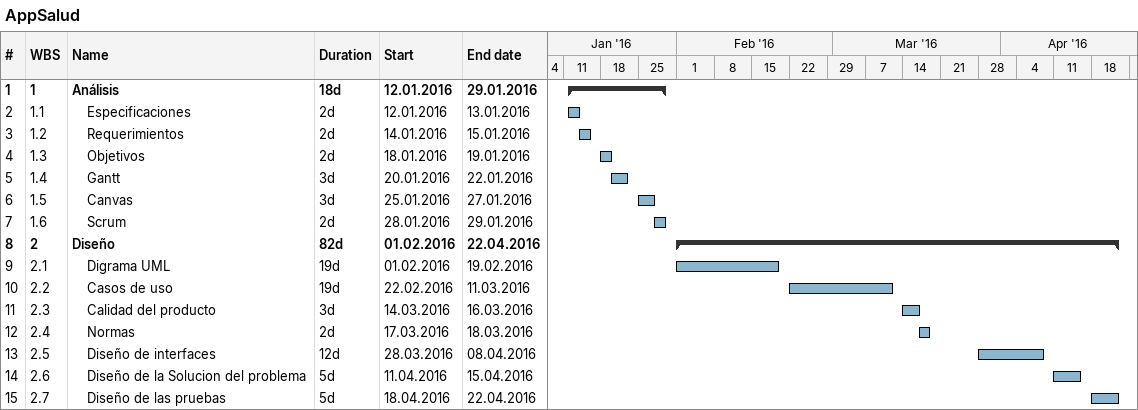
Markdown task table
AppSalud

| ID | WBS | Task | Duration | Start | Finish |
|---|---|---|---|---|---|
| 1 | 1 | **Análisis** | 18d | 2016-01-12 | 2016-01-29 |
| 2 | 1.1 | Especificaciones | 2d | 2016-01-12 | 2016-01-13 |
| 3 | 1.2 | Requerimientos | 2d | 2016-01-14 | 2016-01-15 |
| 4 | 1.3 | Objetivos | 2d | 2016-01-18 | 2016-01-19 |
| 5 | 1.4 | Gantt | 3d | 2016-01-20 | 2016-01-22 |
| 6 | 1.5 | Canvas | 3d | 2016-01-25 | 2016-01-27 |
| 7 | 1.6 | Scrum | 2d | 2016-01-28 | 2016-01-29 |
| 8 | 2 | **Diseño** | 82d | 2016-02-01 | 2016-04-22 |
| 9 | 2.1 | Digrama UML | 19d | 2016-02-01 | 2016-02-19 |
| 10 | 2.2 | Casos de uso | 19d | 2016-02-22 | 2016-03-11 |
| 11 | 2.3 | Calidad del producto | 3d | 2016-03-14 | 2016-03-16 |
| 12 | 2.4 | Normas | 2d | 2016-03-17 | 2016-03-18 |
| 13 | 2.5 | Diseño de interfaces | 12d | 2016-03-28 | 2016-04-08 |
| 14 | 2.6 | Diseño de la Solucion del problema | 5d | 2016-04-11 | 2016-04-15 |
| 15 | 2.7 | Diseño de las pruebas | 5d | 2016-04-18 | 2016-04-22 |
